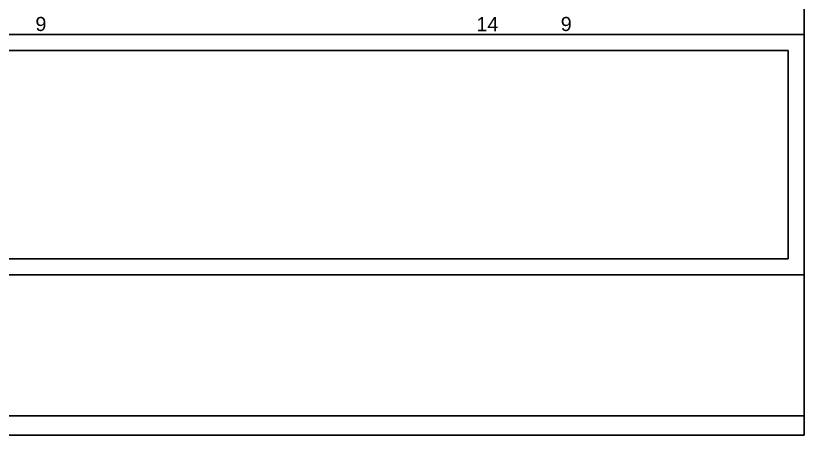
# Model space of a CAD drawing. Header units: millimetres. Extents: x 0 to 55.3, y 20.8 to 61.4.
# Drawn here: x 10.081 to 15, y 21.575 to 24.193 of the extents above; entities that cross this region are included whole.
import ezdxf

# ---------------------------------------------------------------- set-up
doc = ezdxf.new("R2010")
doc.units = ezdxf.units.MM
doc.layers.add('ARQ_-_CALÇADA', color=1, linetype='Continuous', lineweight=30)
doc.layers.add('EL-Textos_pontos', color=2, linetype='Continuous', lineweight=30)
doc.styles.add('Arial', font='Arial')

msp = doc.modelspace()

# ---------------------------------------------------------------- linework, layer by layer
at = {"layer": 'ARQ_-_CALÇADA'}
for p, q in [((15.000002, 29.075499), (15.000002, 24.075499)), ((8.200002, 24.075499), (15.000002, 24.075499)), ((15.000002, 24.075499), (15.000002, 21.575499)), ((0.100002, 23.975499), (14.900002, 23.975499)), ((14.900002, 23.975499), (14.900002, 22.675499)), ((14.900002, 22.675499), (0.100002, 22.675499)), ((0.000002, 22.575499), (15.000002, 22.575499)), ((15.000002, 21.695499), (0.000002, 21.695499)), ((15.000002, 21.575499), (0.000002, 21.575499))]:
    msp.add_line(p, q, dxfattribs=at)
at = {"layer": 'ARQ_-_CALÇADA', "flags": 128}
msp.add_lwpolyline([(15.000002, 21.695499), (6.746002, 21.695499), (6.746002, 22.575499), (15.000002, 22.575499), (15.000002, 21.695499)], close=True, dxfattribs=at)

# ---------------------------------------------------------------- texts
at = {"layer": 'EL-Textos_pontos', "char_height": 0.08825, "attachment_point": 8, "line_spacing_factor": 0.798, "style": 'Arial'}
for s, insert, width in [('9', (10.237502, 24.096121), 0.1059), ('14', (13.023002, 24.096121), 0.2118), ('9', (13.515002, 24.096121), 0.1059)]:
    msp.add_mtext(s, dxfattribs=dict(at, insert=insert, width=width))

doc.saveas('drawing.dxf')
